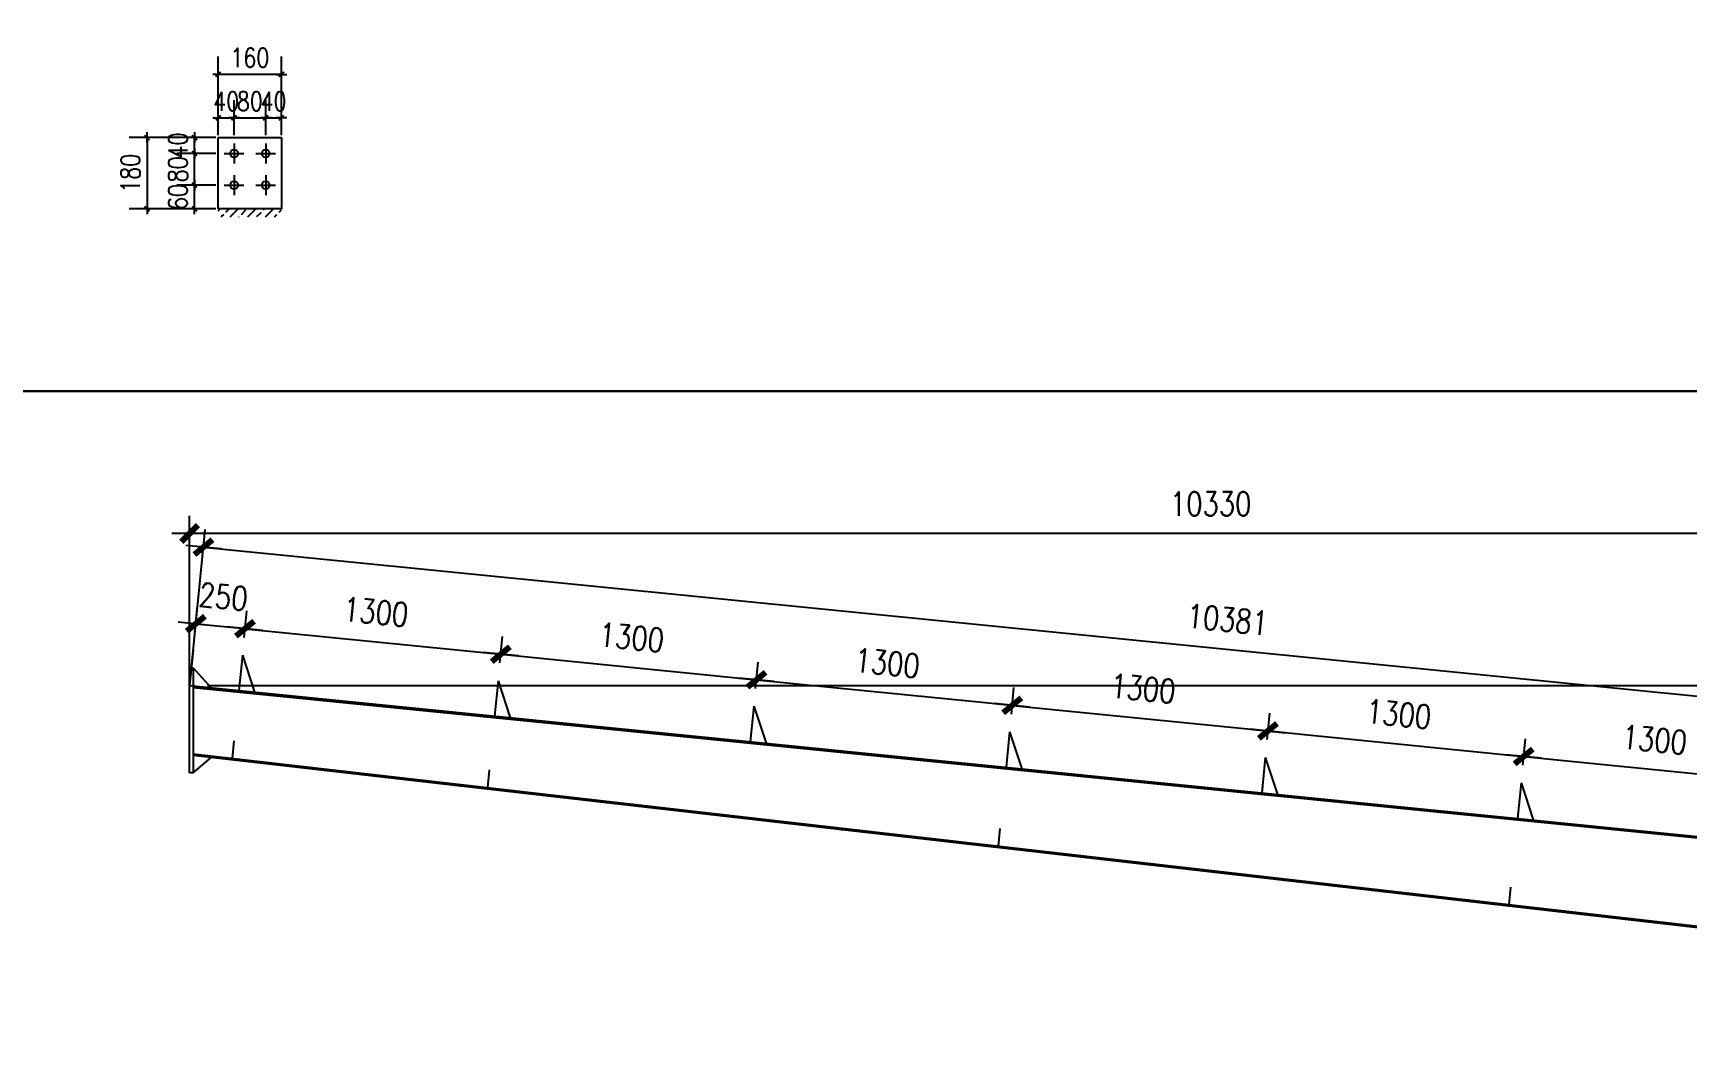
# Model space of a CAD drawing. Header units: millimetres. Extents: x 2287919 to 2522484, y -1845182 to -1736911.
# Drawn here: x 2433603 to 2441969, y -1816272 to -1811102 of the extents above; entities that cross this region are included whole.
import ezdxf

# ---------------------------------------------------------------- set-up
doc = ezdxf.new("R2010")
doc.units = ezdxf.units.MM
doc.header["$LTSCALE"] = 1000
doc.header["$PDMODE"] = 34
doc.styles.add('DIM_FONT', font='simplex.shx', dxfattribs={"width": 0.8, "bigfont": 'hztxt.shx'})
doc.dimstyles.new('WGH(1)', dxfattribs={"dimscale": 1.2, "dimtxt": 100, "dimasz": 0.5, "dimexe": 75, "dimexo": 75, "dimgap": 75, "dimtad": 1, "dimdec": 0, "dimzin": 0, "dimdsep": 46, "dimtxsty": 'DIM_FONT', "dimblk1": '_DIMX', "dimblk2": '_DIMX', "dimsah": 1, "dimcen": 0.09, "dimclrd": 3, "dimclre": 3, "dimclrt": 7, "dimadec": 0, "dimazin": 0, "dimtfac": 1, "dimtdec": 0, "dimtix": 1, "dimtmove": 2, "dimatfit": 3, "dimldrblk": '_DIMX', "dimfxl": 1, "dimtolj": 1, "dimtzin": 0, "dimarcsym": 0})

# ---------------------------------------------------------------- blocks, each defined once
blk = doc.blocks.new('_DIMX')
blk.add_line((-150, 0), (150, 0))
at = {"const_width": 50}
blk.add_lwpolyline([(-70, -70), (70, 70)], dxfattribs=at)
blk = doc.blocks.new('*D774')
at = {"color": 3, "lineweight": -2}
for p, q in [((2434528, -1811870), (2434330, -1811870)), ((2434420, -1811869.82), (2434420, -1811869.64)), ((2434420, -1811990), (2434420, -1811870)), ((2434528, -1811990), (2434330, -1811990)), ((2434420, -1811990.18), (2434420, -1811990.36))]:
    blk.add_line(p, q, dxfattribs=at)
at = {"layer": 'Defpoints', "color": 0}
for p in [(2434420, -1811870), (2434540, -1811870), (2434540, -1811990)]:
    blk.add_point(p, dxfattribs=at)
at = {"color": 3, "lineweight": -2, "xscale": 0.18, "yscale": 0.18, "zscale": 0.18}
for p, rotation in [((2434420, -1811870), 270), ((2434420, -1811990), 90)]:
    blk.add_blockref('_DIMX', p, dxfattribs=dict(at, rotation=rotation))
at = {"color": 7, "insert": (2434336, -1811930), "char_height": 96, "attachment_point": 5, "rotation": 90, "style": 'DIM_FONT'}
blk.add_mtext('\\A1;60', dxfattribs=at)
blk = doc.blocks.new('*D773')
at = {"color": 3, "lineweight": -2}
for p, q in [((2434528, -1811710), (2434330, -1811710)), ((2434420, -1811709.82), (2434420, -1811709.64)), ((2434420, -1811870), (2434420, -1811710)), ((2434528, -1811870), (2434330, -1811870)), ((2434420, -1811870.18), (2434420, -1811870.36))]:
    blk.add_line(p, q, dxfattribs=at)
at = {"layer": 'Defpoints', "color": 0}
for p in [(2434420, -1811710), (2434540, -1811710), (2434540, -1811870)]:
    blk.add_point(p, dxfattribs=at)
at = {"color": 3, "lineweight": -2, "xscale": 0.18, "yscale": 0.18, "zscale": 0.18}
for p, rotation in [((2434420, -1811710), 270), ((2434420, -1811870), 90)]:
    blk.add_blockref('_DIMX', p, dxfattribs=dict(at, rotation=rotation))
at = {"color": 7, "insert": (2434336, -1811790), "char_height": 96, "attachment_point": 5, "rotation": 90, "style": 'DIM_FONT'}
blk.add_mtext('\\A1;80', dxfattribs=at)
blk = doc.blocks.new('*D775')
at = {"color": 3, "lineweight": -2}
for p, q in [((2434528, -1811630), (2434330, -1811630)), ((2434420, -1811629.82), (2434420, -1811629.64)), ((2434420, -1811710), (2434420, -1811630)), ((2434528, -1811710), (2434330, -1811710)), ((2434420, -1811710.18), (2434420, -1811710.36))]:
    blk.add_line(p, q, dxfattribs=at)
at = {"layer": 'Defpoints', "color": 0}
for p in [(2434420, -1811630), (2434540, -1811630), (2434540, -1811710)]:
    blk.add_point(p, dxfattribs=at)
at = {"color": 3, "lineweight": -2, "xscale": 0.18, "yscale": 0.18, "zscale": 0.18}
for p, rotation in [((2434420, -1811630), 270), ((2434420, -1811710), 90)]:
    blk.add_blockref('_DIMX', p, dxfattribs=dict(at, rotation=rotation))
at = {"color": 7, "insert": (2434336, -1811670), "char_height": 96, "attachment_point": 5, "rotation": 90, "style": 'DIM_FONT'}
blk.add_mtext('\\A1;40', dxfattribs=at)
blk = doc.blocks.new('*D776')
at = {"color": 3, "lineweight": -2}
for p, q in [((2434540, -1811618), (2434540, -1811440)), ((2434620, -1811618), (2434620, -1811440)), ((2434539.82, -1811530), (2434539.64, -1811530)), ((2434540, -1811530), (2434620, -1811530)), ((2434620.18, -1811530), (2434620.36, -1811530))]:
    blk.add_line(p, q, dxfattribs=at)
at = {"layer": 'Defpoints', "color": 0}
for p in [(2434620, -1811530), (2434540, -1811630), (2434620, -1811630)]:
    blk.add_point(p, dxfattribs=at)
at = {"color": 3, "lineweight": -2, "xscale": 0.18, "yscale": 0.18, "zscale": 0.18}
blk.add_blockref('_DIMX', (2434540, -1811530), dxfattribs=at)
at = {"color": 3, "lineweight": -2, "xscale": 0.18, "yscale": 0.18, "zscale": 0.18, "rotation": 180}
blk.add_blockref('_DIMX', (2434620, -1811530), dxfattribs=at)
at = {"color": 7, "insert": (2434580, -1811446), "char_height": 96, "attachment_point": 5, "style": 'DIM_FONT'}
blk.add_mtext('\\A1;40', dxfattribs=at)
blk = doc.blocks.new('*D777')
at = {"color": 3, "lineweight": -2}
for p, q in [((2434620, -1811618), (2434620, -1811440)), ((2434780, -1811618), (2434780, -1811440)), ((2434619.82, -1811530), (2434619.64, -1811530)), ((2434620, -1811530), (2434780, -1811530)), ((2434780.18, -1811530), (2434780.36, -1811530))]:
    blk.add_line(p, q, dxfattribs=at)
at = {"layer": 'Defpoints', "color": 0}
for p in [(2434780, -1811530), (2434620, -1811630), (2434780, -1811630)]:
    blk.add_point(p, dxfattribs=at)
at = {"color": 3, "lineweight": -2, "xscale": 0.18, "yscale": 0.18, "zscale": 0.18}
blk.add_blockref('_DIMX', (2434620, -1811530), dxfattribs=at)
at = {"color": 3, "lineweight": -2, "xscale": 0.18, "yscale": 0.18, "zscale": 0.18, "rotation": 180}
blk.add_blockref('_DIMX', (2434780, -1811530), dxfattribs=at)
at = {"color": 7, "insert": (2434700, -1811446), "char_height": 96, "attachment_point": 5, "style": 'DIM_FONT'}
blk.add_mtext('\\A1;80', dxfattribs=at)
blk = doc.blocks.new('*D778')
at = {"color": 3, "lineweight": -2}
for p, q in [((2434780, -1811618), (2434780, -1811440)), ((2434860, -1811618), (2434860, -1811440)), ((2434779.82, -1811530), (2434779.64, -1811530)), ((2434780, -1811530), (2434860, -1811530)), ((2434860.18, -1811530), (2434860.36, -1811530))]:
    blk.add_line(p, q, dxfattribs=at)
at = {"layer": 'Defpoints', "color": 0}
for p in [(2434860, -1811530), (2434780, -1811630), (2434860, -1811630)]:
    blk.add_point(p, dxfattribs=at)
at = {"color": 3, "lineweight": -2, "xscale": 0.18, "yscale": 0.18, "zscale": 0.18}
blk.add_blockref('_DIMX', (2434780, -1811530), dxfattribs=at)
at = {"color": 3, "lineweight": -2, "xscale": 0.18, "yscale": 0.18, "zscale": 0.18, "rotation": 180}
blk.add_blockref('_DIMX', (2434860, -1811530), dxfattribs=at)
at = {"color": 7, "insert": (2434820, -1811446), "char_height": 96, "attachment_point": 5, "style": 'DIM_FONT'}
blk.add_mtext('\\A1;40', dxfattribs=at)
blk = doc.blocks.new('*D779')
at = {"color": 3, "lineweight": -2}
for p, q in [((2434528, -1811630), (2434090, -1811630)), ((2434180, -1811630.18), (2434180, -1811989.82)), ((2434528, -1811990), (2434090, -1811990))]:
    blk.add_line(p, q, dxfattribs=at)
at = {"layer": 'Defpoints', "color": 0}
for p in [(2434540, -1811630), (2434180, -1811990), (2434540, -1811990)]:
    blk.add_point(p, dxfattribs=at)
at = {"color": 3, "lineweight": -2, "xscale": 0.18, "yscale": 0.18, "zscale": 0.18}
for p, rotation in [((2434180, -1811630), 90), ((2434180, -1811990), 270)]:
    blk.add_blockref('_DIMX', p, dxfattribs=dict(at, rotation=rotation))
at = {"color": 7, "insert": (2434096, -1811810), "char_height": 96, "attachment_point": 5, "rotation": 90, "style": 'DIM_FONT'}
blk.add_mtext('\\A1;180', dxfattribs=at)
blk = doc.blocks.new('*D780')
at = {"color": 3, "lineweight": -2}
for p, q in [((2434540, -1811618), (2434540, -1811220)), ((2434860, -1811618), (2434860, -1811220)), ((2434859.82, -1811310), (2434540.18, -1811310))]:
    blk.add_line(p, q, dxfattribs=at)
at = {"layer": 'Defpoints', "color": 0}
for p in [(2434540, -1811310), (2434540, -1811630), (2434860, -1811630)]:
    blk.add_point(p, dxfattribs=at)
at = {"color": 3, "lineweight": -2, "xscale": 0.18, "yscale": 0.18, "zscale": 0.18, "rotation": 180}
blk.add_blockref('_DIMX', (2434540, -1811310), dxfattribs=at)
at = {"color": 3, "lineweight": -2, "xscale": 0.18, "yscale": 0.18, "zscale": 0.18}
blk.add_blockref('_DIMX', (2434860, -1811310), dxfattribs=at)
at = {"color": 7, "insert": (2434700, -1811226), "char_height": 96, "attachment_point": 5, "style": 'DIM_FONT'}
blk.add_mtext('\\A1;160', dxfattribs=at)
blk = doc.blocks.new('*D862')
at = {"color": 3, "lineweight": -2}
for p, q in [((2434422.3, -1814131.3), (2434435.7, -1813997.5)), ((2434671.1, -1814156.2), (2434684.4, -1814022.3)), ((2434426.1, -1814087), (2434425.5, -1814086.9)), ((2434426.7, -1814087), (2434675.5, -1814111.9)), ((2434676.1, -1814112), (2434676.7, -1814112))]:
    blk.add_line(p, q, dxfattribs=at)
at = {"layer": 'Defpoints', "color": 0}
for p in [(2434675.5, -1814111.9), (2434413.4, -1814220.9), (2434662.1, -1814245.7)]:
    blk.add_point(p, dxfattribs=at)
at = {"color": 3, "lineweight": -2, "xscale": 0.6, "yscale": 0.6, "zscale": 0.6}
for p, rotation in [((2434426.7, -1814087), 354.2962499472079), ((2434675.5, -1814111.9), 174.2962499472078)]:
    blk.add_blockref('_DIMX', p, dxfattribs=dict(at, rotation=rotation))
at = {"color": 7, "insert": (2434566, -1813950.2), "char_height": 120, "attachment_point": 5, "rotation": 354.29625, "style": 'DIM_FONT'}
blk.add_mtext('\\A1;250', dxfattribs=at)
blk = doc.blocks.new('*D863')
at = {"color": 3, "lineweight": -2}
for p, q in [((2434671.1, -1814156.2), (2434684.4, -1814022.3)), ((2434676.1, -1814112), (2435968.5, -1814241)), ((2435964.6, -1814285.4), (2435978, -1814151.5))]:
    blk.add_line(p, q, dxfattribs=at)
at = {"layer": 'Defpoints', "color": 0}
for p in [(2434662.1, -1814245.7), (2435969.1, -1814241.1), (2435955.7, -1814374.9)]:
    blk.add_point(p, dxfattribs=at)
at = {"color": 3, "lineweight": -2, "xscale": 0.6, "yscale": 0.6, "zscale": 0.6}
for p, rotation in [((2434675.5, -1814111.9), 174.2962499471793), ((2435969.1, -1814241.1), 354.2962499471793)]:
    blk.add_blockref('_DIMX', p, dxfattribs=dict(at, rotation=rotation))
at = {"color": 7, "insert": (2435337.2, -1814027.2), "char_height": 120, "attachment_point": 5, "rotation": 354.29625, "style": 'DIM_FONT'}
blk.add_mtext('\\A1;1300', dxfattribs=at)
blk = doc.blocks.new('*D864')
at = {"color": 3, "lineweight": -2}
for p, q in [((2435964.6, -1814285.4), (2435978, -1814151.5)), ((2435969.6, -1814241.2), (2437262, -1814370.2)), ((2437258.2, -1814414.6), (2437271.6, -1814280.7))]:
    blk.add_line(p, q, dxfattribs=at)
at = {"layer": 'Defpoints', "color": 0}
for p in [(2435955.7, -1814374.9), (2437262.6, -1814370.3), (2437249.2, -1814504.1)]:
    blk.add_point(p, dxfattribs=at)
at = {"color": 3, "lineweight": -2, "xscale": 0.6, "yscale": 0.6, "zscale": 0.6}
for p, rotation in [((2435969.1, -1814241.1), 174.2962499471793), ((2437262.6, -1814370.3), 354.2962499471793)]:
    blk.add_blockref('_DIMX', p, dxfattribs=dict(at, rotation=rotation))
at = {"color": 7, "insert": (2436630.7, -1814156.4), "char_height": 120, "attachment_point": 5, "rotation": 354.29625, "style": 'DIM_FONT'}
blk.add_mtext('\\A1;1300', dxfattribs=at)
blk = doc.blocks.new('*D865')
at = {"color": 3, "lineweight": -2}
for p, q in [((2437258.2, -1814414.6), (2437271.6, -1814280.7)), ((2437263.2, -1814370.4), (2438555.6, -1814499.4)), ((2438551.8, -1814543.8), (2438565.1, -1814409.9))]:
    blk.add_line(p, q, dxfattribs=at)
at = {"layer": 'Defpoints', "color": 0}
for p in [(2437249.2, -1814504.1), (2438556.2, -1814499.5), (2438542.8, -1814633.3)]:
    blk.add_point(p, dxfattribs=at)
at = {"color": 3, "lineweight": -2, "xscale": 0.6, "yscale": 0.6, "zscale": 0.6}
for p, rotation in [((2437262.6, -1814370.3), 174.2962499471793), ((2438556.2, -1814499.5), 354.2962499471793)]:
    blk.add_blockref('_DIMX', p, dxfattribs=dict(at, rotation=rotation))
at = {"color": 7, "insert": (2437924.3, -1814285.6), "char_height": 120, "attachment_point": 5, "rotation": 354.29625, "style": 'DIM_FONT'}
blk.add_mtext('\\A1;1300', dxfattribs=at)
blk = doc.blocks.new('*D866')
at = {"color": 3, "lineweight": -2}
for p, q in [((2438551.8, -1814543.8), (2438565.1, -1814409.9)), ((2438556.8, -1814499.6), (2439849.1, -1814628.6)), ((2439845.3, -1814673), (2439858.7, -1814539.1))]:
    blk.add_line(p, q, dxfattribs=at)
at = {"layer": 'Defpoints', "color": 0}
for p in [(2438542.8, -1814633.3), (2439849.7, -1814628.7), (2439836.4, -1814762.5)]:
    blk.add_point(p, dxfattribs=at)
at = {"color": 3, "lineweight": -2, "xscale": 0.6, "yscale": 0.6, "zscale": 0.6}
for p, rotation in [((2438556.2, -1814499.5), 174.2962499471793), ((2439849.7, -1814628.7), 354.2962499471793)]:
    blk.add_blockref('_DIMX', p, dxfattribs=dict(at, rotation=rotation))
at = {"color": 7, "insert": (2439217.9, -1814414.8), "char_height": 120, "attachment_point": 5, "rotation": 354.29625, "style": 'DIM_FONT'}
blk.add_mtext('\\A1;1300', dxfattribs=at)
blk = doc.blocks.new('*D867')
at = {"color": 3, "lineweight": -2}
for p, q in [((2439845.3, -1814673), (2439858.7, -1814539.1)), ((2439850.3, -1814628.8), (2441142.7, -1814757.8)), ((2441138.9, -1814802.2), (2441152.3, -1814668.3))]:
    blk.add_line(p, q, dxfattribs=at)
at = {"layer": 'Defpoints', "color": 0}
for p in [(2439836.4, -1814762.5), (2441143.3, -1814757.9), (2441129.9, -1814891.7)]:
    blk.add_point(p, dxfattribs=at)
at = {"color": 3, "lineweight": -2, "xscale": 0.6, "yscale": 0.6, "zscale": 0.6}
for p, rotation in [((2439849.7, -1814628.7), 174.2962499471793), ((2441143.3, -1814757.9), 354.2962499471793)]:
    blk.add_blockref('_DIMX', p, dxfattribs=dict(at, rotation=rotation))
at = {"color": 7, "insert": (2440511.4, -1814544), "char_height": 120, "attachment_point": 5, "rotation": 354.29625, "style": 'DIM_FONT'}
blk.add_mtext('\\A1;1300', dxfattribs=at)
blk = doc.blocks.new('*D868')
at = {"color": 3, "lineweight": -2}
for p, q in [((2441138.9, -1814802.2), (2441152.3, -1814668.3)), ((2441143.9, -1814758), (2442436.3, -1814887)), ((2442432.4, -1814931.4), (2442445.8, -1814797.5))]:
    blk.add_line(p, q, dxfattribs=at)
at = {"layer": 'Defpoints', "color": 0}
for p in [(2441129.9, -1814891.7), (2442436.9, -1814887.1), (2442423.5, -1815020.9)]:
    blk.add_point(p, dxfattribs=at)
at = {"color": 3, "lineweight": -2, "xscale": 0.6, "yscale": 0.6, "zscale": 0.6}
for p, rotation in [((2441143.3, -1814757.9), 174.2962499471793), ((2442436.9, -1814887.1), 354.2962499471793)]:
    blk.add_blockref('_DIMX', p, dxfattribs=dict(at, rotation=rotation))
at = {"color": 7, "insert": (2441805, -1814673.2), "char_height": 120, "attachment_point": 5, "rotation": 354.29625, "style": 'DIM_FONT'}
blk.add_mtext('\\A1;1300', dxfattribs=at)
blk = doc.blocks.new('*D871')
at = {"color": 3, "lineweight": -2}
for p, q in [((2434485.5, -1814400), (2445155, -1814400)), ((2445065, -1814400.6), (2445065, -1815431.1)), ((2444815, -1815431.7), (2445155, -1815431.7))]:
    blk.add_line(p, q, dxfattribs=at)
at = {"layer": 'Defpoints', "color": 0}
for p in [(2434395.5, -1814400), (2444725, -1815431.7), (2445065, -1815431.7)]:
    blk.add_point(p, dxfattribs=at)
at = {"color": 3, "lineweight": -2, "xscale": 0.6, "yscale": 0.6, "zscale": 0.6}
for p, rotation in [((2445065, -1814400), 90), ((2445065, -1815431.7), 270)]:
    blk.add_blockref('_DIMX', p, dxfattribs=dict(at, rotation=rotation))
at = {"color": 7, "insert": (2444915, -1814915.9), "char_height": 120, "attachment_point": 5, "rotation": 90, "style": 'DIM_FONT'}
blk.add_mtext('\\A1;1032', dxfattribs=at)
blk = doc.blocks.new('*D872')
at = {"color": 3, "lineweight": -2}
for p, q in [((2434395.5, -1814310), (2434395.5, -1813540.8)), ((2444725, -1814960), (2444725, -1813540.8)), ((2444724.4, -1813630.8), (2434396.1, -1813630.8))]:
    blk.add_line(p, q, dxfattribs=at)
at = {"layer": 'Defpoints', "color": 0}
for p in [(2434395.5, -1813630.8), (2434395.5, -1814400), (2444725, -1815050)]:
    blk.add_point(p, dxfattribs=at)
at = {"color": 3, "lineweight": -2, "xscale": 0.6, "yscale": 0.6, "zscale": 0.6, "rotation": 180}
blk.add_blockref('_DIMX', (2434395.5, -1813630.8), dxfattribs=at)
at = {"color": 3, "lineweight": -2, "xscale": 0.6, "yscale": 0.6, "zscale": 0.6}
blk.add_blockref('_DIMX', (2444725, -1813630.8), dxfattribs=at)
at = {"color": 7, "insert": (2439560.2, -1813480.8), "char_height": 120, "attachment_point": 5, "style": 'DIM_FONT'}
blk.add_mtext('\\A1;10330', dxfattribs=at)
blk = doc.blocks.new('*D873')
at = {"color": 3, "lineweight": -2}
for p, q in [((2434404.4, -1814310.4), (2434474.3, -1813610.3)), ((2434465.9, -1813699.9), (2444794.2, -1814730.7)), ((2444733.9, -1815341.3), (2444803.8, -1814641.2))]:
    blk.add_line(p, q, dxfattribs=at)
at = {"layer": 'Defpoints', "color": 0}
for p in [(2434395.5, -1814400), (2444794.8, -1814730.7), (2444725, -1815430.8)]:
    blk.add_point(p, dxfattribs=at)
at = {"color": 3, "lineweight": -2, "xscale": 0.6, "yscale": 0.6, "zscale": 0.6}
for p, rotation in [((2434465.3, -1813699.9), 174.3009910536183), ((2444794.8, -1814730.7), 354.3009910536182)]:
    blk.add_blockref('_DIMX', p, dxfattribs=dict(at, rotation=rotation))
at = {"color": 7, "insert": (2439645, -1814066), "char_height": 120, "attachment_point": 5, "rotation": 354.30099, "style": 'DIM_FONT'}
blk.add_mtext('\\A1;10381', dxfattribs=at)

msp = doc.modelspace()

# ---------------------------------------------------------------- hatches: boundary and pattern name
h = msp.add_hatch()
h.set_pattern_fill('ANSI33', color=256, scale=20, style=0)
h.set_pattern_definition([(45, (-19860, -150), (-44.9012806, 44.9012806), []), (45, (-19815.1, -150), (-44.9012806, 44.9012806), [31.75, -15.875])])
h.paths.add_polyline_path([(2434860, -1811990), (2434540, -1811990), (2434540, -1812030), (2434860, -1812030)])

# ---------------------------------------------------------------- linework, layer by layer
for p, q in [((2434540, -1811630), (2434860, -1811630)), ((2434540, -1811990), (2434540, -1811630)), ((2434860, -1811630), (2434860, -1811990)), ((2434570, -1811710), (2434670, -1811710)), ((2434620, -1811660), (2434620, -1811760)), ((2434730, -1811710), (2434830, -1811710)), ((2434780, -1811660), (2434780, -1811760)), ((2434570, -1811870), (2434670, -1811870)), ((2434620, -1811820), (2434620, -1811920)), ((2434730, -1811870), (2434830, -1811870)), ((2434780, -1811820), (2434780, -1811920)), ((2434860, -1811990), (2434540, -1811990)), ((2434413.4, -1814220.9), (2434395.5, -1814400)), ((2434662.1, -1814245.7), (2434644.2, -1814424.8)), ((2434662.1, -1814245.7), (2434723.8, -1814432.8)), ((2434413.5, -1814310), (2434503.5, -1814410.8)), ((2435955.7, -1814374.9), (2435937.8, -1814554)), ((2435955.7, -1814374.9), (2436017.4, -1814562)), ((2434394.7, -1814408), (2434395.5, -1814408)), ((2434395.5, -1814400), (2444725, -1815431.7)), ((2434395.5, -1814400), (2444725, -1815431.7)), ((2434413.5, -1814409.8), (2444725, -1815439.7)), ((2437249.2, -1814504.1), (2437231.4, -1814683.2)), ((2437249.2, -1814504.1), (2437311, -1814691.2)), ((2438542.8, -1814633.3), (2438524.9, -1814812.4)), ((2438542.8, -1814633.3), (2438604.5, -1814820.4)), ((2434618.9, -1814678.4), (2434610, -1814768)), ((2444458, -1815895.5), (2434413.5, -1814745.5)), ((2444458, -1815903.5), (2434413.5, -1814753.5)), ((2434413.5, -1814840), (2434503.5, -1814763.8)), ((2439836.4, -1814762.5), (2439818.5, -1814941.6)), ((2439836.4, -1814762.5), (2439898.1, -1814949.6)), ((2435910.6, -1814826.3), (2435901.7, -1814915.9)), ((2441129.9, -1814891.7), (2441112, -1815070.8)), ((2441129.9, -1814891.7), (2441191.7, -1815078.8)), ((2438494, -1815122.1), (2438485.1, -1815211.6)), ((2441077.4, -1815417.8), (2441068.4, -1815507.4))]:
    msp.add_line(p, q)
at = {"color": 2}
for p, q in [((2434395.5, -1814840), (2434395.5, -1814310)), ((2434395.5, -1814310), (2434413.5, -1814310)), ((2434413.5, -1814310), (2434413.5, -1814840)), ((2434413.5, -1814840), (2434395.5, -1814840))]:
    msp.add_line(p, q, dxfattribs=at)
at = {"color": 1}
for p, q in [((2437696.5, -1815132.3), (2437697.5, -1815121.5)), ((2438094.5, -1815172.1), (2438095, -1815167))]:
    msp.add_line(p, q, dxfattribs=at)
for points in [[(2433383.9, -1800312), (2451203.9, -1800312), (2451203.9, -1812912), (2433383.9, -1812912)], [(2433383.9, -1812912), (2451203.9, -1812912), (2451203.9, -1825512), (2433383.9, -1825512)]]:
    msp.add_lwpolyline(points, close=True)
for centre in [(2434620, -1811710), (2434780, -1811710), (2434620, -1811870), (2434780, -1811870)]:
    msp.add_circle(centre, 20)

# ---------------------------------------------------------------- dimensions: what is measured, and where the dimension line sits
for p1, p2, distance, picture, middle in [((2434860, -1811630), (2434540, -1811630), -320, '*D780', (2434700, -1811226)), ((2434540, -1811630), (2434540, -1811990), -360, '*D779', (2434096, -1811810))]:
    dim = msp.add_aligned_dim(p1=p1, p2=p2, distance=distance, dimstyle='WGH(1)', override={"dimtxt": 80, "dimasz": 0.15, "dimexo": 10, "dimgap": 30, "dimlfac": 0.5}, dxfattribs=at)
    dim.commit()
    dim.dimension.update_dxf_attribs({"geometry": picture, "text_midpoint": middle})
for base, p1, p2, picture, middle in [((2434620, -1811530), (2434540, -1811630), (2434620, -1811630), '*D776', (2434580, -1811446)), ((2434780, -1811530), (2434620, -1811630), (2434780, -1811630), '*D777', (2434700, -1811446)), ((2434860, -1811530), (2434780, -1811630), (2434860, -1811630), '*D778', (2434820, -1811446))]:
    dim = msp.add_linear_dim(base=base, p1=p1, p2=p2, dimstyle='WGH(1)', override={"dimtxt": 80, "dimasz": 0.15, "dimexo": 10, "dimgap": 30, "dimlfac": 0.5}, dxfattribs=at)
    dim.commit()
    dim.dimension.update_dxf_attribs({"geometry": picture, "text_midpoint": middle})
for base, p1, p2, picture, middle in [((2434420, -1811630), (2434540, -1811710), (2434540, -1811630), '*D775', (2434336, -1811670)), ((2434420, -1811710), (2434540, -1811870), (2434540, -1811710), '*D773', (2434336, -1811790)), ((2434420, -1811870), (2434540, -1811990), (2434540, -1811870), '*D774', (2434336, -1811930))]:
    dim = msp.add_linear_dim(base=base, p1=p1, p2=p2, angle=90, dimstyle='WGH(1)', override={"dimtxt": 80, "dimasz": 0.15, "dimexo": 10, "dimgap": 30, "dimlfac": 0.5}, dxfattribs=at)
    dim.commit()
    dim.dimension.update_dxf_attribs({"geometry": picture, "text_midpoint": middle})
dim = msp.add_linear_dim(base=(2434395.4680512, -1813630.8407164), p1=(2444724.9680512, -1815050), p2=(2434395.4680512, -1814400), dimstyle='WGH(1)')
dim.commit()
dim.dimension.update_dxf_attribs({"geometry": '*D872', "text_midpoint": (2439560.2180512, -1813480.8407164)})
for p1, p2, distance, picture, middle in [((2434395.5, -1814400), (2444725, -1815430.8), 703.6, '*D873', (2439645, -1814066)), ((2434413.4, -1814220.9), (2434662.1, -1814245.7), 134.5, '*D862', (2434566, -1813950.2))]:
    dim = msp.add_aligned_dim(p1=p1, p2=p2, distance=distance, dimstyle='WGH(1)')
    dim.commit()
    dim.dimension.update_dxf_attribs({"geometry": picture, "text_midpoint": middle})
for base, p1, p2, angle, picture, middle in [((2435969.1, -1814241.1), (2434662.1, -1814245.7), (2435955.7, -1814374.9), 174.29625, '*D863', (2435337.2, -1814027.2)), ((2437262.6, -1814370.3), (2435955.7, -1814374.9), (2437249.2, -1814504.1), 174.29625, '*D864', (2436630.7, -1814156.4)), ((2438556.2, -1814499.5), (2437249.2, -1814504.1), (2438542.8, -1814633.3), 174.29625, '*D865', (2437924.3, -1814285.6)), ((2445065, -1815431.7), (2434395.5, -1814400), (2444725, -1815431.7), 90, '*D871', (2444915, -1814915.9)), ((2439849.7, -1814628.7), (2438542.8, -1814633.3), (2439836.4, -1814762.5), 174.29625, '*D866', (2439217.9, -1814414.8)), ((2441143.3, -1814757.9), (2439836.4, -1814762.5), (2441129.9, -1814891.7), 174.29625, '*D867', (2440511.4, -1814544)), ((2442436.9, -1814887.1), (2441129.9, -1814891.7), (2442423.5, -1815020.9), 174.29625, '*D868', (2441805, -1814673.2))]:
    dim = msp.add_linear_dim(base=base, p1=p1, p2=p2, angle=angle, dimstyle='WGH(1)')
    dim.commit()
    dim.dimension.update_dxf_attribs({"geometry": picture, "text_midpoint": middle})

doc.saveas('drawing.dxf')
